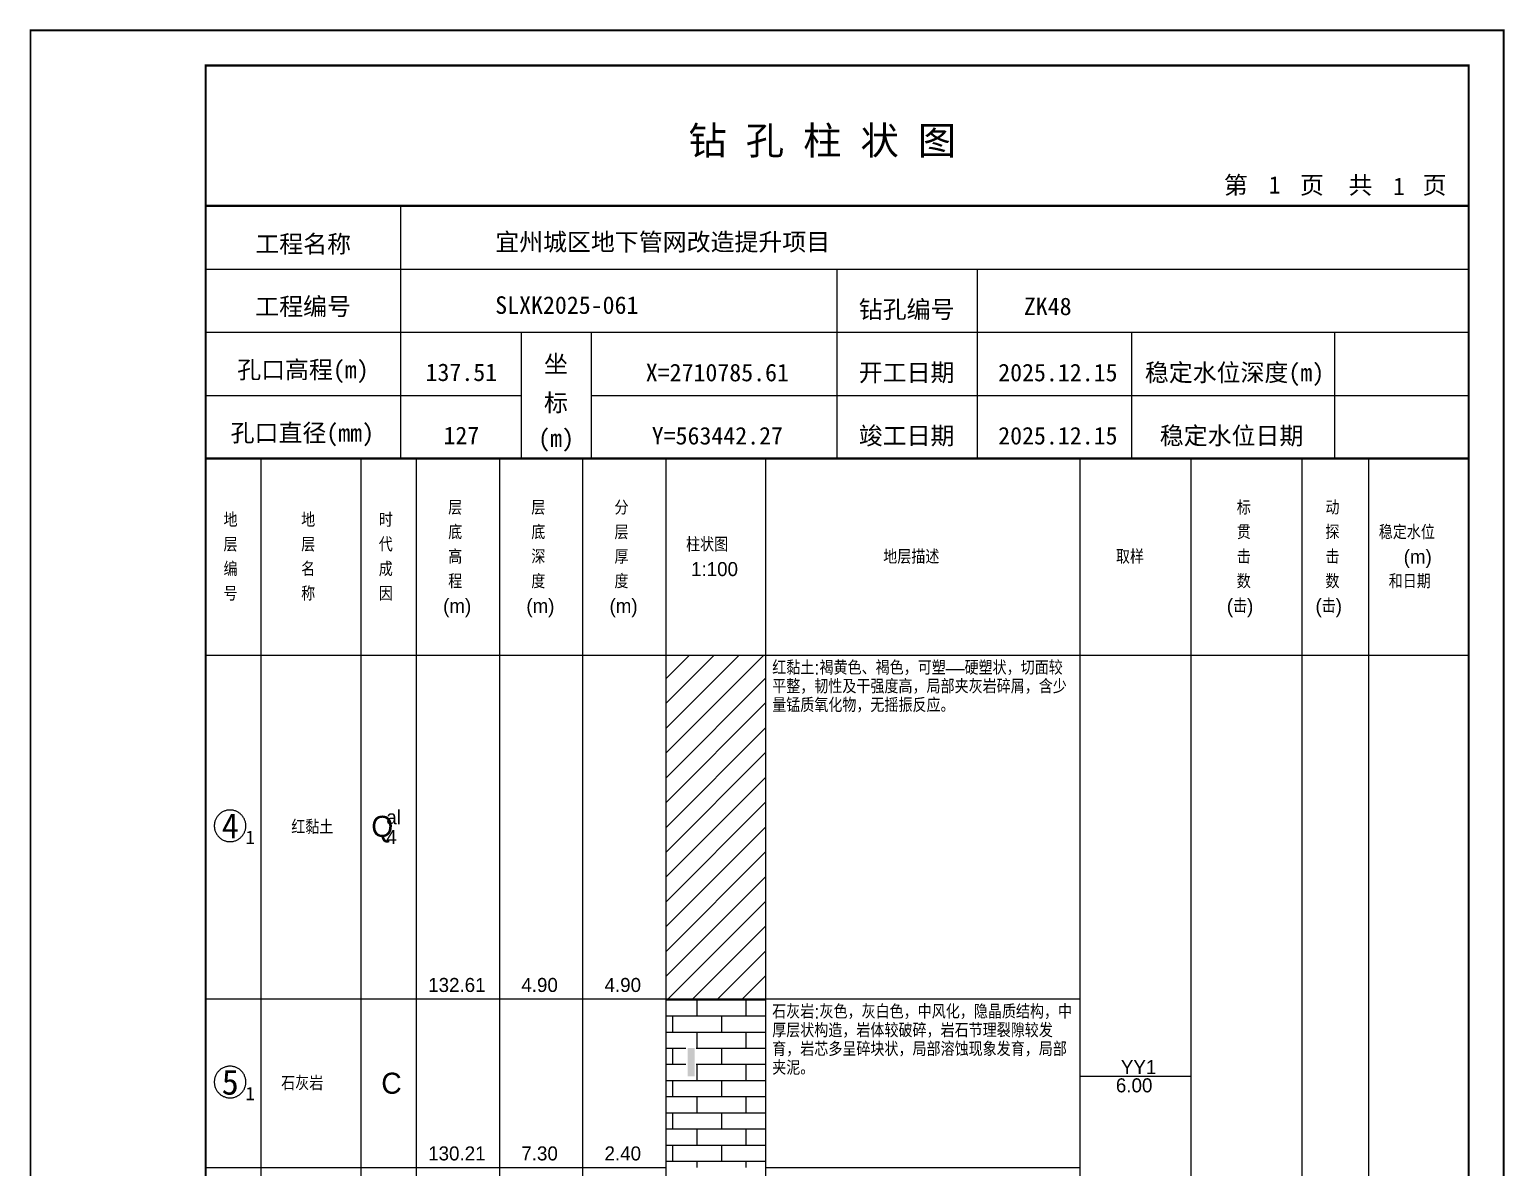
# Model space of a CAD drawing. Header units: millimetres. Extents: x 12489 to 89920, y 4630 to 4927.
# Drawn here: x 48789.3 to 48999.6, y 4764.7 to 4926.8 of the extents above; entities that cross this region are included whole.
import ezdxf
from ezdxf.enums import TextEntityAlignment as Align

# ---------------------------------------------------------------- set-up
doc = ezdxf.new("R2010")
doc.units = ezdxf.units.MM
doc.layers.add('ZZT_TC', color=7, linetype='Continuous')
doc.styles.add('成果图图块', font='', dxfattribs={"height": 2.5})
doc.styles.add('成果图模板', font='')
doc.styles.add('成果图模板标题', font='simhei.ttf')
doc.styles.add('成果图表体', font='Comfont.shx', dxfattribs={"height": 2, "bigfont": 'Hztxt12a.shx'})
doc.styles.get('成果图图块').set_extended_font_data('FangSong_GB2312')
doc.styles.get('成果图模板').set_extended_font_data('FangSong_GB2312')

# ---------------------------------------------------------------- blocks, each defined once
blk = doc.blocks.new('DCBH-1-1-1308', base_point=(0.3, -0.11))
at = {"layer": 'ZZT_TC', "color": 7}
blk.add_polyline3d([(-0.19, 2.31, 0), (-0.3, 2.31, 0), (-0.41, 2.3, 0), (-0.52, 2.29, 0), (-0.63, 2.27, 0), (-0.73, 2.24, 0), (-0.84, 2.21, 0), (-0.95, 2.18, 0), (-1.05, 2.14, 0), (-1.15, 2.09, 0), (-1.25, 2.04, 0), (-1.35, 1.99, 0), (-1.44, 1.93, 0), (-1.53, 1.87, 0), (-1.62, 1.8, 0), (-1.7, 1.73, 0), (-1.78, 1.65, 0), (-1.86, 1.57, 0), (-1.93, 1.49, 0), (-2, 1.4, 0), (-2.06, 1.31, 0), (-2.12, 1.22, 0), (-2.17, 1.12, 0), (-2.22, 1.02, 0), (-2.27, 0.92, 0), (-2.31, 0.82, 0), (-2.34, 0.71, 0), (-2.37, 0.61, 0), (-2.4, 0.5, 0), (-2.41, 0.39, 0), (-2.43, 0.28, 0), (-2.44, 0.17, 0), (-2.44, 0.06, 0), (-2.44, -0.05, 0), (-2.43, -0.16, 0), (-2.41, -0.27, 0), (-2.4, -0.38, 0), (-2.37, -0.49, 0), (-2.34, -0.6, 0), (-2.31, -0.7, 0), (-2.27, -0.8, 0), (-2.22, -0.9, 0), (-2.17, -1, 0), (-2.12, -1.1, 0), (-2.06, -1.19, 0), (-2, -1.28, 0), (-1.93, -1.37, 0), (-1.86, -1.45, 0), (-1.78, -1.53, 0), (-1.7, -1.61, 0), (-1.62, -1.68, 0), (-1.53, -1.75, 0), (-1.44, -1.81, 0), (-1.35, -1.87, 0), (-1.25, -1.93, 0), (-1.15, -1.98, 0), (-1.05, -2.02, 0), (-0.95, -2.06, 0), (-0.84, -2.1, 0), (-0.73, -2.13, 0), (-0.63, -2.15, 0), (-0.52, -2.17, 0), (-0.41, -2.18, 0), (-0.3, -2.19, 0), (-0.19, -2.19, 0), (-0.08, -2.19, 0), (0.03, -2.18, 0), (0.14, -2.17, 0), (0.25, -2.15, 0), (0.36, -2.13, 0), (0.47, -2.1, 0), (0.57, -2.06, 0), (0.67, -2.02, 0), (0.77, -1.98, 0), (0.87, -1.93, 0), (0.97, -1.87, 0), (1.06, -1.81, 0), (1.15, -1.75, 0), (1.24, -1.68, 0), (1.32, -1.61, 0), (1.4, -1.53, 0), (1.48, -1.45, 0), (1.55, -1.37, 0), (1.62, -1.28, 0), (1.68, -1.19, 0), (1.74, -1.1, 0), (1.8, -1, 0), (1.85, -0.9, 0), (1.89, -0.8, 0), (1.93, -0.7, 0), (1.97, -0.6, 0), (2, -0.49, 0), (2.02, -0.38, 0), (2.04, -0.27, 0), (2.05, -0.16, 0), (2.06, -0.05, 0), (2.06, 0.06, 0), (2.06, 0.17, 0), (2.05, 0.28, 0), (2.04, 0.39, 0), (2.02, 0.5, 0), (2, 0.61, 0), (1.97, 0.71, 0), (1.93, 0.82, 0), (1.89, 0.92, 0), (1.85, 1.02, 0), (1.8, 1.12, 0), (1.74, 1.22, 0), (1.68, 1.31, 0), (1.62, 1.4, 0), (1.55, 1.49, 0), (1.48, 1.57, 0), (1.4, 1.65, 0), (1.32, 1.73, 0), (1.24, 1.8, 0), (1.15, 1.87, 0), (1.06, 1.93, 0), (0.97, 1.99, 0), (0.87, 2.04, 0), (0.77, 2.09, 0), (0.67, 2.14, 0), (0.57, 2.18, 0), (0.47, 2.21, 0), (0.36, 2.24, 0), (0.25, 2.27, 0), (0.14, 2.29, 0), (0.03, 2.3, 0), (-0.08, 2.31, 0), (-0.19, 2.31, 0)], dxfattribs=at)
at = {"style": '成果图图块'}
blk.add_text('4', height=3.57, dxfattribs=at).set_placement((-0.16, -1.74), align=Align.CENTER)
blk.add_text('1', height=1.91, dxfattribs=at).set_placement((2.03, -2.53))
blk = doc.blocks.new('DCBH-1-1-1309', base_point=(0.3, -0.11))
at = {"layer": 'ZZT_TC', "color": 7}
blk.add_polyline3d([(-0.19, 2.31, 0), (-0.3, 2.31, 0), (-0.41, 2.3, 0), (-0.52, 2.29, 0), (-0.63, 2.27, 0), (-0.73, 2.24, 0), (-0.84, 2.21, 0), (-0.95, 2.18, 0), (-1.05, 2.14, 0), (-1.15, 2.09, 0), (-1.25, 2.04, 0), (-1.35, 1.99, 0), (-1.44, 1.93, 0), (-1.53, 1.87, 0), (-1.62, 1.8, 0), (-1.7, 1.73, 0), (-1.78, 1.65, 0), (-1.86, 1.57, 0), (-1.93, 1.49, 0), (-2, 1.4, 0), (-2.06, 1.31, 0), (-2.12, 1.22, 0), (-2.17, 1.12, 0), (-2.22, 1.02, 0), (-2.27, 0.92, 0), (-2.31, 0.82, 0), (-2.34, 0.71, 0), (-2.37, 0.61, 0), (-2.4, 0.5, 0), (-2.41, 0.39, 0), (-2.43, 0.28, 0), (-2.44, 0.17, 0), (-2.44, 0.06, 0), (-2.44, -0.05, 0), (-2.43, -0.16, 0), (-2.41, -0.27, 0), (-2.4, -0.38, 0), (-2.37, -0.49, 0), (-2.34, -0.6, 0), (-2.31, -0.7, 0), (-2.27, -0.8, 0), (-2.22, -0.9, 0), (-2.17, -1, 0), (-2.12, -1.1, 0), (-2.06, -1.19, 0), (-2, -1.28, 0), (-1.93, -1.37, 0), (-1.86, -1.45, 0), (-1.78, -1.53, 0), (-1.7, -1.61, 0), (-1.62, -1.68, 0), (-1.53, -1.75, 0), (-1.44, -1.81, 0), (-1.35, -1.87, 0), (-1.25, -1.93, 0), (-1.15, -1.98, 0), (-1.05, -2.02, 0), (-0.95, -2.06, 0), (-0.84, -2.1, 0), (-0.73, -2.13, 0), (-0.63, -2.15, 0), (-0.52, -2.17, 0), (-0.41, -2.18, 0), (-0.3, -2.19, 0), (-0.19, -2.19, 0), (-0.08, -2.19, 0), (0.03, -2.18, 0), (0.14, -2.17, 0), (0.25, -2.15, 0), (0.36, -2.13, 0), (0.47, -2.1, 0), (0.57, -2.06, 0), (0.67, -2.02, 0), (0.77, -1.98, 0), (0.87, -1.93, 0), (0.97, -1.87, 0), (1.06, -1.81, 0), (1.15, -1.75, 0), (1.24, -1.68, 0), (1.32, -1.61, 0), (1.4, -1.53, 0), (1.48, -1.45, 0), (1.55, -1.37, 0), (1.62, -1.28, 0), (1.68, -1.19, 0), (1.74, -1.1, 0), (1.8, -1, 0), (1.85, -0.9, 0), (1.89, -0.8, 0), (1.93, -0.7, 0), (1.97, -0.6, 0), (2, -0.49, 0), (2.02, -0.38, 0), (2.04, -0.27, 0), (2.05, -0.16, 0), (2.06, -0.05, 0), (2.06, 0.06, 0), (2.06, 0.17, 0), (2.05, 0.28, 0), (2.04, 0.39, 0), (2.02, 0.5, 0), (2, 0.61, 0), (1.97, 0.71, 0), (1.93, 0.82, 0), (1.89, 0.92, 0), (1.85, 1.02, 0), (1.8, 1.12, 0), (1.74, 1.22, 0), (1.68, 1.31, 0), (1.62, 1.4, 0), (1.55, 1.49, 0), (1.48, 1.57, 0), (1.4, 1.65, 0), (1.32, 1.73, 0), (1.24, 1.8, 0), (1.15, 1.87, 0), (1.06, 1.93, 0), (0.97, 1.99, 0), (0.87, 2.04, 0), (0.77, 2.09, 0), (0.67, 2.14, 0), (0.57, 2.18, 0), (0.47, 2.21, 0), (0.36, 2.24, 0), (0.25, 2.27, 0), (0.14, 2.29, 0), (0.03, 2.3, 0), (-0.08, 2.31, 0), (-0.19, 2.31, 0)], dxfattribs=at)
at = {"style": '成果图图块'}
blk.add_text('5', height=3.57, dxfattribs=at).set_placement((-0.16, -1.74), align=Align.CENTER)
blk.add_text('1', height=1.91, dxfattribs=at).set_placement((2.03, -2.53))
blk = doc.blocks.new('gkqy3.dwg', base_point=(0, -2))
blk.add_wipeout([(-0.7, -2.2), (0.7, -2.2), (0.7, 2.2), (-0.7, 2.2)])
at = {"color": 7}
blk.add_solid([(-0.5, -2), (0.5, -2), (-0.5, 2), (0.5, 2)], dxfattribs=at)
blk = doc.blocks.new('钻孔柱状图路桥昇龙制图梁世成校核莫家里.dwg166', base_point=(25, 236))
for p, q in [((52.82, 236), (52.82, 272)), ((25, 263), (205, 263)), ((115, 236), (115, 263)), ((135, 236), (135, 263)), ((25, 254), (205, 254)), ((70, 236), (70, 254)), ((80, 236), (80, 254)), ((157, 236), (157, 254)), ((185.95, 236), (185.95, 254)), ((25, 245), (70, 245)), ((80, 245), (205, 245))]:
    blk.add_line(p, q)
for points, const_width in [([(0, 0), (210, 0), (210, 297), (0, 297)], 0.25), ([(25, 5), (205, 5), (205, 292), (25, 292)], 0.3)]:
    blk.add_lwpolyline(points, close=True, dxfattribs=dict(const_width=const_width))
at = {"const_width": 0.3}
for points in [[(25, 272), (205, 272)], [(25, 236), (205, 236)]]:
    blk.add_lwpolyline(points, dxfattribs=at)
for s, height, style, p in [('钻 孔 柱 状 图', 4, '成果图模板标题', (93.8, 279.31)), ('第', 2.5, '成果图模板', (170.12, 273.7)), ('页', 2.5, '成果图模板', (180.96, 273.7)), ('共', 2.5, '成果图模板', (187.88, 273.7)), ('页', 2.5, '成果图模板', (198.44, 273.7)), ('工程名称', 2.5, '成果图模板', (32.07, 265.32)), ('宜州城区地下管网改造提升项目', 2.5, '成果图模板', (66.26, 265.61)), ('工程编号', 2.5, '成果图模板', (32.05, 256.41)), ('SLXK2025-061', 2.5, '成果图模板', (66.26, 256.61)), ('钻孔编号', 2.5, '成果图模板', (118.08, 256)), ('ZK48', 2.5, '成果图模板', (141.61, 256.43)), ('孔口高程(m)', 2.5, '成果图模板', (29.48, 247.41)), ('坐', 2.5, '成果图模板', (73.21, 248.24)), ('开工日期', 2.5, '成果图模板', (118.08, 247)), ('稳定水位深度(m)', 2.5, '成果图模板', (158.86, 247)), ('标', 2.5, '成果图模板', (73.21, 242.7)), ('孔口直径(mm)', 2.5, '成果图模板', (28.54, 238.41)), ('(m) ', 2.5, '成果图模板', (72.38, 237.65)), ('竣工日期', 2.5, '成果图模板', (118.08, 238)), ('稳定水位日期', 2.5, '成果图模板', (160.99, 238))]:
    blk.add_text(s, height=height, dxfattribs=dict(style=style)).set_placement(p)
at = {"style": '成果图模板'}
for s, p in [('1', (177.35, 273.74)), ('1', (195.08, 273.53)), ('137.51', (61.43, 247.04)), ('X=2710785.61', (97.92, 247)), ('2025.12.15', (146.46, 247)), ('127', (61.43, 238.04)), ('Y=563442.27', (97.92, 238)), ('2025.12.15', (146.46, 238))]:
    blk.add_text(s, height=2.5, dxfattribs=at).set_placement(p, align=Align.CENTER)

msp = doc.modelspace()

# ---------------------------------------------------------------- hatches: boundary and pattern name
at = {"linetype": 'Continuous'}
h = msp.add_hatch(dxfattribs=at)
h.set_pattern_fill('GKNXT', scale=0.5, style=0, pattern_type=2)
h.set_pattern_definition([(45, (0, 0), (-1.76776695, 1.76776695), [])])
h.paths.add_polyline_path([(48880.06, 4788.71), (48894.29, 4788.71), (48894.29, 4837.71), (48880.06, 4837.71)])
h = msp.add_hatch(dxfattribs=at)
h.set_pattern_fill('GKSHY', scale=0.5, style=0, pattern_type=2)
h.set_pattern_definition([(0, (0, 0), (0, 2.3), []), (90, (0, 0), (-3.5, 2.3), [2.3, -2.3])])
h.paths.add_polyline_path([(48880.06, 4764.71), (48894.29, 4764.71), (48894.29, 4788.71), (48880.06, 4788.71)])

# ---------------------------------------------------------------- linework, layer by layer
at = {"color": 0}
for p, q in [((48814.45, 4837.71), (48822.35, 4837.71)), ((48814.45, 4788.71), (48814.45, 4837.71)), ((48822.35, 4788.71), (48822.35, 4837.71)), ((48814.45, 4788.71), (48822.35, 4788.71)), ((48814.45, 4788.71), (48822.35, 4788.71)), ((48814.45, 4764.71), (48814.45, 4788.71)), ((48822.35, 4764.71), (48822.35, 4788.71)), ((48814.45, 4764.71), (48822.35, 4764.71))]:
    msp.add_line(p, q, dxfattribs=at)
for points in [[(48814.45, 4865.71), (48822.35, 4865.71)], [(48814.45, 4837.71), (48814.45, 4865.71)], [(48822.35, 4837.71), (48822.35, 4865.71)], [(48822.35, 4865.71), (48836.58, 4865.71)], [(48822.35, 4837.71), (48822.35, 4865.71)], [(48836.58, 4837.71), (48836.58, 4865.71)], [(48836.58, 4865.71), (48844.49, 4865.71)], [(48836.58, 4837.71), (48836.58, 4865.71)], [(48844.49, 4837.71), (48844.49, 4865.71)], [(48844.49, 4865.71), (48856.35, 4865.71)], [(48844.49, 4837.71), (48844.49, 4865.71)], [(48856.35, 4837.71), (48856.35, 4865.71)], [(48856.35, 4865.71), (48868.2, 4865.71)], [(48856.35, 4837.71), (48856.35, 4865.71)], [(48868.2, 4837.71), (48868.2, 4865.71)], [(48868.2, 4865.71), (48880.06, 4865.71)], [(48868.2, 4837.71), (48868.2, 4865.71)], [(48880.06, 4837.71), (48880.06, 4865.71)], [(48880.06, 4865.71), (48894.29, 4865.71)], [(48880.06, 4837.71), (48880.06, 4865.71)], [(48894.29, 4837.71), (48894.29, 4865.71)], [(48894.29, 4865.71), (48939.11, 4865.71)], [(48894.29, 4837.71), (48894.29, 4865.71)], [(48939.11, 4837.71), (48939.11, 4865.71)], [(48939.11, 4865.71), (48954.92, 4865.71)], [(48939.11, 4837.71), (48939.11, 4865.71)], [(48954.92, 4837.71), (48954.92, 4865.71)], [(48954.92, 4865.71), (48970.73, 4865.71)], [(48954.92, 4837.71), (48954.92, 4865.71)], [(48970.73, 4837.71), (48970.73, 4865.71)], [(48970.73, 4865.71), (48980.22, 4865.71)], [(48970.73, 4837.71), (48970.73, 4865.71)], [(48980.22, 4837.71), (48980.22, 4865.71)], [(48980.22, 4865.71), (48994.45, 4865.71)], [(48980.22, 4837.71), (48980.22, 4865.71)], [(48994.45, 4837.71), (48994.45, 4865.71)], [(48814.45, 4837.71), (48822.35, 4837.71)], [(48814.45, 4643.71), (48814.45, 4837.71)], [(48814.45, 4837.71), (48822.35, 4837.71)], [(48822.35, 4643.71), (48822.35, 4837.71)], [(48822.35, 4837.71), (48836.58, 4837.71)], [(48822.35, 4643.71), (48822.35, 4837.71)], [(48822.35, 4837.71), (48836.58, 4837.71)], [(48822.35, 4837.71), (48836.58, 4837.71)], [(48822.35, 4788.71), (48822.35, 4837.71)], [(48836.58, 4643.71), (48836.58, 4837.71)], [(48836.58, 4788.71), (48836.58, 4837.71)], [(48836.58, 4837.71), (48844.49, 4837.71)], [(48836.58, 4643.71), (48836.58, 4837.71)], [(48836.58, 4837.71), (48844.49, 4837.71)], [(48836.58, 4837.71), (48844.49, 4837.71)], [(48836.58, 4788.71), (48836.58, 4837.71)], [(48844.49, 4643.71), (48844.49, 4837.71)], [(48844.49, 4788.71), (48844.49, 4837.71)], [(48844.49, 4837.71), (48856.35, 4837.71)], [(48844.49, 4643.71), (48844.49, 4837.71)], [(48844.49, 4837.71), (48856.35, 4837.71)], [(48844.49, 4837.71), (48856.35, 4837.71)], [(48844.49, 4788.71), (48844.49, 4837.71)], [(48856.35, 4643.71), (48856.35, 4837.71)], [(48856.35, 4788.71), (48856.35, 4837.71)], [(48856.35, 4837.71), (48868.2, 4837.71)], [(48856.35, 4643.71), (48856.35, 4837.71)], [(48856.35, 4837.71), (48868.2, 4837.71)], [(48856.35, 4837.71), (48868.2, 4837.71)], [(48856.35, 4788.71), (48856.35, 4837.71)], [(48868.2, 4643.71), (48868.2, 4837.71)], [(48868.2, 4788.71), (48868.2, 4837.71)], [(48868.2, 4837.71), (48880.06, 4837.71)], [(48868.2, 4643.71), (48868.2, 4837.71)], [(48868.2, 4837.71), (48880.06, 4837.71)], [(48868.2, 4837.71), (48880.06, 4837.71)], [(48868.2, 4788.71), (48868.2, 4837.71)], [(48880.06, 4643.71), (48880.06, 4837.71)], [(48880.06, 4788.71), (48880.06, 4837.71)], [(48880.06, 4837.71), (48894.29, 4837.71)], [(48880.06, 4643.71), (48880.06, 4837.71)], [(48880.06, 4837.71), (48894.29, 4837.71)], [(48894.29, 4643.71), (48894.29, 4837.71)], [(48894.29, 4837.71), (48939.11, 4837.71)], [(48894.29, 4643.71), (48894.29, 4837.71)], [(48894.29, 4837.71), (48939.11, 4837.71)], [(48894.29, 4837.71), (48939.11, 4837.71)], [(48894.29, 4788.71), (48894.29, 4837.71)], [(48939.11, 4643.71), (48939.11, 4837.71)], [(48939.11, 4788.71), (48939.11, 4837.71)], [(48939.11, 4837.71), (48954.92, 4837.71)], [(48939.11, 4643.71), (48939.11, 4837.71)], [(48939.11, 4837.71), (48954.92, 4837.71)], [(48954.92, 4643.71), (48954.92, 4837.71)], [(48954.92, 4837.71), (48970.73, 4837.71)], [(48954.92, 4643.71), (48954.92, 4837.71)], [(48954.92, 4837.71), (48970.73, 4837.71)], [(48970.73, 4643.71), (48970.73, 4837.71)], [(48970.73, 4837.71), (48980.22, 4837.71)], [(48970.73, 4643.71), (48970.73, 4837.71)], [(48970.73, 4837.71), (48980.22, 4837.71)], [(48980.22, 4643.71), (48980.22, 4837.71)], [(48980.22, 4837.71), (48994.45, 4837.71)], [(48980.22, 4643.71), (48980.22, 4837.71)], [(48980.22, 4837.71), (48994.45, 4837.71)], [(48994.45, 4643.71), (48994.45, 4837.71)], [(48822.35, 4788.71), (48836.58, 4788.71)], [(48822.35, 4788.71), (48836.58, 4788.71)], [(48822.35, 4764.71), (48822.35, 4788.71)], [(48836.58, 4764.71), (48836.58, 4788.71)], [(48836.58, 4788.71), (48844.49, 4788.71)], [(48836.58, 4788.71), (48844.49, 4788.71)], [(48836.58, 4764.71), (48836.58, 4788.71)], [(48844.49, 4764.71), (48844.49, 4788.71)], [(48844.49, 4788.71), (48856.35, 4788.71)], [(48844.49, 4788.71), (48856.35, 4788.71)], [(48844.49, 4764.71), (48844.49, 4788.71)], [(48856.35, 4764.71), (48856.35, 4788.71)], [(48856.35, 4788.71), (48868.2, 4788.71)], [(48856.35, 4788.71), (48868.2, 4788.71)], [(48856.35, 4764.71), (48856.35, 4788.71)], [(48868.2, 4764.71), (48868.2, 4788.71)], [(48868.2, 4788.71), (48880.06, 4788.71)], [(48868.2, 4788.71), (48880.06, 4788.71)], [(48868.2, 4764.71), (48868.2, 4788.71)], [(48880.06, 4764.71), (48880.06, 4788.71)], [(48894.29, 4788.71), (48939.11, 4788.71)], [(48894.29, 4788.71), (48939.11, 4788.71)], [(48894.29, 4764.71), (48894.29, 4788.71)], [(48939.11, 4764.71), (48939.11, 4788.71)], [(48939.11, 4777.71), (48954.92, 4777.71)], [(48822.35, 4764.71), (48836.58, 4764.71)], [(48836.58, 4764.71), (48844.49, 4764.71)], [(48844.49, 4764.71), (48856.35, 4764.71)], [(48856.35, 4764.71), (48868.2, 4764.71)], [(48868.2, 4764.71), (48880.06, 4764.71)], [(48894.29, 4764.71), (48939.11, 4764.71)]]:
    msp.add_lwpolyline(points, dxfattribs=at)
at = {"color": 7, "flags": 128}
msp.add_lwpolyline([(48880.06, 4788.71), (48894.29, 4788.71)], dxfattribs=at)

# ---------------------------------------------------------------- block references
for name, p in [('DCBH-1-1-1308', (48818.4, 4813.21)), ('DCBH-1-1-1309', (48818.4, 4776.71))]:
    msp.add_blockref(name, p)

# ---------------------------------------------------------------- texts
at = {"color": 0, "style": '成果图表体'}
for s, height, p in [('层', 2, (48849, 4857.71)), ('层', 2, (48860.85, 4857.71)), ('分', 2, (48872.71, 4857.71)), ('标', 2, (48961.41, 4857.71)), ('动', 2, (48974.05, 4857.71)), ('地', 2, (48816.98, 4855.96)), ('地', 2, (48828.05, 4855.96)), ('时', 2, (48839.11, 4855.96)), ('底', 2, (48849, 4854.21)), ('底', 2, (48860.85, 4854.21)), ('层', 2, (48872.71, 4854.21)), ('贯', 2, (48961.41, 4854.21)), ('探', 2, (48974.05, 4854.21)), ('稳定水位', 2, (48981.65, 4854.21)), ('层', 2, (48816.98, 4852.46)), ('层', 2, (48828.05, 4852.46)), ('代', 2, (48839.11, 4852.46)), ('高', 2, (48849, 4850.71)), ('深', 2, (48860.85, 4850.71)), ('厚', 2, (48872.71, 4850.71)), ('柱状图', 2, (48882.91, 4852.46)), ('地层描述', 2, (48911.02, 4850.71)), ('取样', 2, (48944.18, 4850.71)), ('击', 2, (48961.41, 4850.71)), ('击', 2, (48974.05, 4850.71)), ('(m)', 2, (48985.2, 4850.71)), ('编', 2, (48816.98, 4848.96)), ('名', 2, (48828.05, 4848.96)), ('成', 2, (48839.11, 4848.96)), ('1:100', 2, (48883.62, 4848.96)), ('程', 2, (48849, 4847.21)), ('度', 2, (48860.85, 4847.21)), ('度', 2, (48872.71, 4847.21)), ('数', 2, (48961.41, 4847.21)), ('数', 2, (48974.05, 4847.21)), ('和日期', 2, (48983.07, 4847.21)), ('号', 2, (48816.98, 4845.46)), ('称', 2, (48828.05, 4845.46)), ('因', 2, (48839.11, 4845.46)), ('(m)', 2, (48848.28, 4843.71)), ('(m)', 2, (48860.14, 4843.71)), ('(m)', 2, (48872, 4843.71)), ('(击)', 2, (48959.99, 4843.71)), ('(击)', 2, (48972.63, 4843.71)), ('Q', 3, (48838.05, 4811.81)), ('al', 2, (48840.18, 4813.61)), ('红黏土', 2, (48826.63, 4812.21)), ('4', 2, (48840.18, 4810.81)), ('132.61', 2, (48846.15, 4789.71)), ('4.90', 2, (48859.43, 4789.71)), ('4.90', 2, (48871.29, 4789.71)), ('YY1', 2, (48944.89, 4778.01)), ('石灰岩', 2, (48825.2, 4775.71)), ('C', 3, (48839.47, 4775.21)), ('6.00', 2, (48944.18, 4775.41)), ('130.21', 2, (48846.15, 4765.71)), ('7.30', 2, (48859.43, 4765.71)), ('2.40', 2, (48871.29, 4765.71))]:
    msp.add_text(s, height=height, dxfattribs=at).set_placement(p)
at = {"color": 0, "char_height": 2, "width": 43.0292, "attachment_point": 1, "line_spacing_factor": 0.8, "style": '成果图表体'}
for s, insert in [('红黏土:褐黄色、褐色，可塑—硬塑状，切面较平整，韧性及干强度高，局部夹灰岩碎屑，含少量锰质氧化物，无摇振反应。', (48895.19, 4836.91)), ('石灰岩:灰色，灰白色，中风化，隐晶质结构，中厚层状构造，岩体较破碎，岩石节理裂隙较发育，岩芯多呈碎块状，局部溶蚀现象发育，局部夹泥。', (48895.19, 4787.91))]:
    msp.add_mtext(s, dxfattribs=dict(at, insert=insert))

# ---------------------------------------------------------------- next in the draw order: block references
msp.add_blockref('gkqy3.dwg', (48883.62, 4777.71))

# ---------------------------------------------------------------- next in the draw order: block references
msp.add_blockref('钻孔柱状图路桥昇龙制图梁世成校核莫家里.dwg166', (48814.45, 4865.71))

doc.saveas('drawing.dxf')
